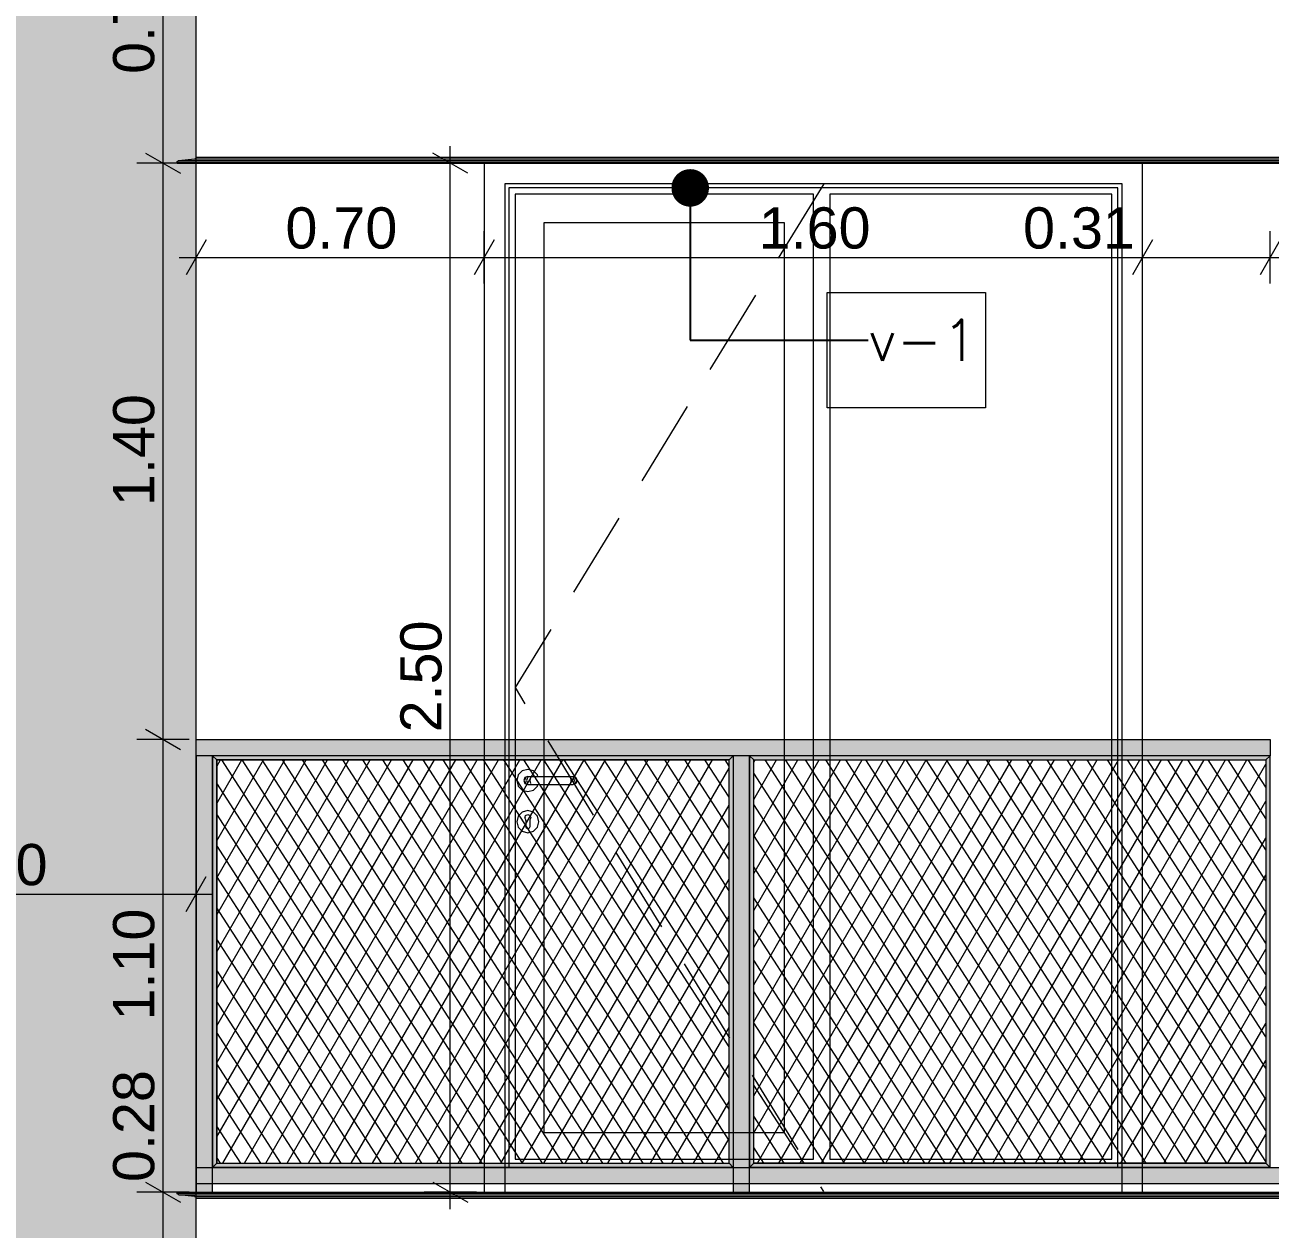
# Model space of a CAD drawing. Header units: millimetres. Extents: x 475616349 to 476941521, y 4620115302 to 4621446928.
# Drawn here: x 476729076 to 476732102, y 4620522730 to 4620525656 of the extents above; entities that cross this region are included whole.
import ezdxf

# ---------------------------------------------------------------- set-up
doc = ezdxf.new("R2010")
doc.units = ezdxf.units.MM
doc.header["$MEASUREMENT"] = 0
doc.linetypes.add('Hidden Line', pattern=[317.5, 211.666667, -105.833333])
for name, color, linetype, lineweight in [('2D Drafting - General_Pen_No__7_Pen_No__7', 7, 'Continuous', 0), ('New_2D Drafting - General_Pen_No__2_Pen_No__250', 7, 'Continuous', 0), ('New_2D Drafting - General_Pen_No__30_Pen_No__9_Pen_No__9_Pen_No__253', 252, 'Continuous', 0), ('New_2D Drafting - General_Pen_No__30_Pen_No__9_Pen_No__9_Pen_No__255', 255, 'Continuous', 0), ('New_2D Drafting - General_Pen_No__30_Pen_No__9_Pen_No__9_Pen_No__7', 7, 'Continuous', 0), ('New_2D Drafting - General_Pen_No__4', 7, 'Continuous', 0), ('New_2D Drafting - General_Pen_No__7', 7, 'Continuous', 0), ('New_Structural - Bearing_Pen_No__250', 7, 'Continuous', 0), ('New_zoma_Pen_No__4', 7, 'Continuous', 0), ('New_zoma_Pen_No__7', 7, 'Continuous', 0), ('Structural - Bearing_Pen_No__250', 7, 'Continuous', 0)]:
    doc.layers.add(name, color=color, linetype=linetype, lineweight=lineweight)
doc.layers.add('New_zoma', color=7, linetype='Continuous')
doc.styles.add('GENERATED_STYLE_1', font='arial.ttf')
doc.dimstyles.new('GENERATED_STYLE__18', dxfattribs={"dimtxt": 100, "dimasz": 64.421331, "dimexe": 0.18, "dimexo": 3, "dimgap": 0.09, "dimtad": 1, "dimtih": 1, "dimtoh": 1, "dimlfac": 0.001, "dimzin": 0, "dimdsep": 46, "dimtxsty": 'GENERATED_STYLE_1', "dimblk": 'ARROWHEAD_2', "dimblk1": 'ARROWHEAD_2', "dimblk2": 'ARROWHEAD_2', "dimcen": 0.09, "dimclrd": 7, "dimclre": 7, "dimclrt": 7, "dimadec": 0, "dimazin": 0, "dimtfac": 1, "dimtdec": 4, "dimtmove": 0, "dimatfit": 3, "dimfxl": 1, "dimtolj": 1, "dimtzin": 0, "dimarcsym": 0})
doc.dimstyles.new('GENERATED_STYLE__19', dxfattribs={"dimtxt": 100, "dimasz": 64.421331, "dimexe": 0.18, "dimexo": 3, "dimgap": 0.09, "dimtad": 1, "dimlfac": 0.001, "dimzin": 0, "dimdsep": 46, "dimtxsty": 'GENERATED_STYLE_1', "dimblk": 'ARROWHEAD_2', "dimblk1": 'ARROWHEAD_2', "dimblk2": 'ARROWHEAD_2', "dimcen": 0.09, "dimclrd": 7, "dimclre": 7, "dimclrt": 7, "dimadec": 0, "dimazin": 0, "dimtfac": 1, "dimtdec": 4, "dimtmove": 0, "dimatfit": 3, "dimfxl": 1, "dimtolj": 1, "dimtzin": 0, "dimarcsym": 0})
doc.dimstyles.new('GENERATED_STYLE__48', dxfattribs={"dimtxt": 0.18, "dimasz": 182.4, "dimexe": 0.18, "dimexo": 0.0625, "dimgap": 0.09, "dimtad": 0, "dimtih": 1, "dimtoh": 1, "dimdec": 4, "dimzin": 0, "dimdsep": 46, "dimcen": 0.09, "dimadec": 0, "dimazin": 0, "dimtfac": 1, "dimtdec": 4, "dimtmove": 0, "dimatfit": 3, "dimldrblk": 'ARROWHEAD_11', "dimfxl": 1, "dimtolj": 1, "dimtzin": 0, "dimarcsym": 0})
pattern_1 = [(60, (476577134.07, 4620325125.74), (-38.971143, 22.5), []), (122.833095, (476577134.07, 4620325125.74), (36.8060797, 18.75), [])]

# ---------------------------------------------------------------- blocks, each defined once
blk = doc.blocks.new('*D953', base_point=(476577134.1, 4620325125.7))
at = {"layer": 'New_zoma_Pen_No__4', "color": 7, "linetype": 'Continuous', "lineweight": 0, "transparency": 16777216}
for p, q in [((476728492.2, 4620523481.2), (476728492.2, 4620523608.3)), ((476729492.2, 4620523481.2), (476729492.2, 4620523608.3)), ((476728516.7, 4620523587.1), (476728467.8, 4620523502.3)), ((476729467.8, 4620523502.3), (476729516.7, 4620523587.1)), ((476728492.2, 4620523544.7), (476729492.2, 4620523544.7)), ((476729492.2, 4620523544.7), (476729533.7, 4620523544.7))]:
    blk.add_line(p, q, dxfattribs=at)
at = {"layer": 'New_zoma_Pen_No__7', "color": 7, "lineweight": 0, "transparency": 16777216, "insert": (476728859.2, 4620523564.7), "char_height": 100, "attachment_point": 7, "style": 'GENERATED_STYLE_1'}
blk.add_mtext('\\A1;{\\pql;\\fArial|b0|i0|c0|p34;1.00}', dxfattribs=at)
blk = doc.blocks.new('ARROWHEAD_2')
at = {"color": 0, "linetype": 'Continuous', "lineweight": 0}
for p, q in [((-0.378, -0.655), (0.378, 0.655)), ((0, 0), (-1, 0))]:
    blk.add_line(p, q, dxfattribs=at)
blk = doc.blocks.new('*D956', base_point=(476577134.1, 4620325125.7))
at = {"layer": 'New_zoma_Pen_No__4', "color": 7, "linetype": 'Continuous', "lineweight": 0, "transparency": 16777216}
for p, q in [((476729369.3, 4620522844.9), (476729454.1, 4620522795.9)), ((476729475.3, 4620522820.4), (476729348.2, 4620522820.4)), ((476729411.7, 4620522539.7), (476729411.7, 4620522820.4)), ((476729369.3, 4620522564.2), (476729454.1, 4620522515.3)), ((476729475.3, 4620522539.7), (476729348.2, 4620522539.7))]:
    blk.add_line(p, q, dxfattribs=at)
blk = doc.blocks.new('*D957', base_point=(476577134.1, 4620325125.7))
at = {"layer": 'New_zoma_Pen_No__4', "color": 7, "linetype": 'Continuous', "lineweight": 0, "transparency": 16777216}
for p, q in [((476729369.3, 4620523944.9), (476729454.1, 4620523896)), ((476729475.3, 4620523920.4), (476729348.2, 4620523920.4)), ((476729411.7, 4620522820.4), (476729411.7, 4620523920.4)), ((476729369.3, 4620522844.9), (476729454.1, 4620522795.9)), ((476729475.3, 4620522820.4), (476729348.2, 4620522820.4))]:
    blk.add_line(p, q, dxfattribs=at)
at = {"layer": 'New_zoma_Pen_No__7', "color": 7, "lineweight": 0, "transparency": 16777216, "char_height": 100, "attachment_point": 7, "rotation": 90, "style": 'GENERATED_STYLE_1'}
for s, insert in [('\\A1;{\\pql;\\fArial|b0|i0|c0|p34;1.10}', (476729391.7, 4620523237.4)), ('\\A1;{\\pql;\\fArial|b0|i0|c0|p34;0.28}', (476729391.7, 4620522844.9))]:
    blk.add_mtext(s, dxfattribs=dict(at, insert=insert))
blk = doc.blocks.new('*D958', base_point=(476577134.1, 4620325125.7))
at = {"layer": 'New_zoma_Pen_No__4', "color": 7, "linetype": 'Continuous', "lineweight": 0, "transparency": 16777216}
for p, q in [((476729369.3, 4620525344.9), (476729454.1, 4620525295.9)), ((476729475.3, 4620525320.4), (476729348.2, 4620525320.4)), ((476729411.7, 4620523920.4), (476729411.7, 4620525320.4)), ((476729369.3, 4620523944.9), (476729454.1, 4620523896)), ((476729475.3, 4620523920.4), (476729348.2, 4620523920.4))]:
    blk.add_line(p, q, dxfattribs=at)
at = {"layer": 'New_zoma_Pen_No__7', "color": 7, "lineweight": 0, "transparency": 16777216, "insert": (476729391.7, 4620524487.4), "char_height": 100, "attachment_point": 7, "rotation": 90, "style": 'GENERATED_STYLE_1'}
blk.add_mtext('\\A1;{\\pql;\\fArial|b0|i0|c0|p34;1.40}', dxfattribs=at)
blk = doc.blocks.new('*D959', base_point=(476577134.1, 4620325125.7))
at = {"layer": 'New_zoma_Pen_No__4', "color": 7, "linetype": 'Continuous', "lineweight": 0, "transparency": 16777216}
for p, q in [((476729369.3, 4620526044.9), (476729454.1, 4620525996)), ((476729475.3, 4620526020.4), (476729348.2, 4620526020.4)), ((476729411.7, 4620525320.4), (476729411.7, 4620526020.4)), ((476729369.3, 4620525344.9), (476729454.1, 4620525295.9)), ((476729475.3, 4620525320.4), (476729348.2, 4620525320.4))]:
    blk.add_line(p, q, dxfattribs=at)
at = {"layer": 'New_zoma_Pen_No__7', "color": 7, "lineweight": 0, "transparency": 16777216, "insert": (476729391.7, 4620525537.4), "char_height": 100, "attachment_point": 7, "rotation": 90, "style": 'GENERATED_STYLE_1'}
blk.add_mtext('\\A1;{\\pql;\\fArial|b0|i0|c0|p34;0.70}', dxfattribs=at)
blk = doc.blocks.new('*D965', base_point=(476577134.1, 4620325125.7))
at = {"layer": 'New_zoma_Pen_No__4', "color": 7, "linetype": 'Continuous', "lineweight": 0, "transparency": 16777216}
for p, q in [((476730109.8, 4620525320.4), (476730109.8, 4620525361.8)), ((476730152.2, 4620525295.9), (476730067.4, 4620525344.9)), ((476730173.4, 4620525320.4), (476730046.2, 4620525320.4)), ((476730109.8, 4620522820.4), (476730109.8, 4620525320.4)), ((476730067.4, 4620522844.9), (476730152.2, 4620522795.9)), ((476730173.4, 4620522820.4), (476730046.2, 4620522820.4)), ((476730109.8, 4620522778.9), (476730109.8, 4620522820.4))]:
    blk.add_line(p, q, dxfattribs=at)
at = {"layer": 'New_zoma_Pen_No__7', "color": 7, "lineweight": 0, "transparency": 16777216, "insert": (476730089.8, 4620523937.4), "char_height": 100, "attachment_point": 7, "rotation": 90.0002, "style": 'GENERATED_STYLE_1'}
blk.add_mtext('\\A1;{\\pql;\\fArial|b0|i0|c0|p34;2.50}', dxfattribs=at)
blk = doc.blocks.new('*D968', base_point=(476577134.1, 4620325125.7))
at = {"layer": 'New_zoma_Pen_No__4', "color": 7, "linetype": 'Continuous', "lineweight": 0, "transparency": 16777216}
for p, q in [((476735745.4, 4620525320.4), (476735745.4, 4620525361.9)), ((476735787.8, 4620525295.9), (476735703, 4620525344.9)), ((476735809, 4620525320.4), (476735681.8, 4620525320.4)), ((476735745.4, 4620522820.4), (476735745.4, 4620525320.4)), ((476735703, 4620522844.9), (476735787.8, 4620522795.9)), ((476735809, 4620522820.4), (476735681.8, 4620522820.4)), ((476735745.4, 4620522779), (476735745.4, 4620522820.4))]:
    blk.add_line(p, q, dxfattribs=at)
at = {"layer": 'New_zoma_Pen_No__7', "color": 7, "lineweight": 0, "transparency": 16777216, "insert": (476735725.4, 4620523937.4), "char_height": 100, "attachment_point": 7, "rotation": 90.0002, "style": 'GENERATED_STYLE_1'}
blk.add_mtext('\\A1;{\\pql;\\fArial|b0|i0|c0|p34;2.50}', dxfattribs=at)
blk = doc.blocks.new('*D973', base_point=(476577134.1, 4620325125.7))
at = {"layer": 'New_zoma_Pen_No__4', "color": 7, "linetype": 'Continuous', "lineweight": 0, "transparency": 16777216}
for p, q in [((476739140.2, 4620523744.9), (476739225, 4620523695.9)), ((476739246.2, 4620523720.4), (476739119, 4620523720.4)), ((476739182.6, 4620522540.4), (476739182.6, 4620523720.4)), ((476739140.2, 4620522564.9), (476739225, 4620522515.9)), ((476739246.2, 4620522540.4), (476739119, 4620522540.4))]:
    blk.add_line(p, q, dxfattribs=at)
at = {"layer": 'New_zoma_Pen_No__7', "color": 7, "lineweight": 0, "transparency": 16777216, "insert": (476739162.6, 4620522997.4), "char_height": 100, "attachment_point": 7, "rotation": 90, "style": 'GENERATED_STYLE_1'}
blk.add_mtext('\\A1;{\\pql;\\fArial|b0|i0|c0|p34;1.18}', dxfattribs=at)
blk = doc.blocks.new('*D974', base_point=(476577134.1, 4620325125.7))
at = {"layer": 'New_zoma_Pen_No__4', "color": 7, "linetype": 'Continuous', "lineweight": 0, "transparency": 16777216}
for p, q in [((476739140.2, 4620525344.9), (476739225, 4620525295.9)), ((476739246.2, 4620525320.4), (476739119, 4620525320.4)), ((476739182.6, 4620523720.4), (476739182.6, 4620525320.4)), ((476739140.2, 4620523744.9), (476739225, 4620523695.9)), ((476739246.2, 4620523720.4), (476739119, 4620523720.4))]:
    blk.add_line(p, q, dxfattribs=at)
at = {"layer": 'New_zoma_Pen_No__7', "color": 7, "lineweight": 0, "transparency": 16777216, "insert": (476739162.6, 4620524387.4), "char_height": 100, "attachment_point": 7, "rotation": 90, "style": 'GENERATED_STYLE_1'}
blk.add_mtext('\\A1;{\\pql;\\fArial|b0|i0|c0|p34;1.60}', dxfattribs=at)
blk = doc.blocks.new('*D975', base_point=(476577134.1, 4620325125.7))
at = {"layer": 'New_zoma_Pen_No__4', "color": 7, "linetype": 'Continuous', "lineweight": 0, "transparency": 16777216}
for p, q in [((476739140.2, 4620526944.9), (476739225, 4620526895.9)), ((476739246.2, 4620526920.4), (476739119, 4620526920.4)), ((476739182.6, 4620525320.4), (476739182.6, 4620526920.4)), ((476739140.2, 4620525344.9), (476739225, 4620525295.9)), ((476739246.2, 4620525320.4), (476739119, 4620525320.4))]:
    blk.add_line(p, q, dxfattribs=at)
at = {"layer": 'New_zoma_Pen_No__7', "color": 7, "lineweight": 0, "transparency": 16777216, "insert": (476739162.6, 4620525987.4), "char_height": 100, "attachment_point": 7, "rotation": 90, "style": 'GENERATED_STYLE_1'}
blk.add_mtext('\\A1;{\\pql;\\fArial|b0|i0|c0|p34;1.60}', dxfattribs=at)
blk = doc.blocks.new('*D1025', base_point=(476577134.1, 4620325125.7))
at = {"layer": 'New_zoma_Pen_No__4', "color": 7, "linetype": 'Continuous', "lineweight": 0, "transparency": 16777216}
for p, q in [((476753556.4, 4620525330.5), (476753641.2, 4620525281.5)), ((476753662.4, 4620525306), (476753535.3, 4620525306)), ((476753598.8, 4620522834.8), (476753598.8, 4620525306)), ((476753556.4, 4620522859.3), (476753641.2, 4620522810.3)), ((476753662.4, 4620522834.8), (476753535.3, 4620522834.8)), ((476753598.8, 4620522793.4), (476753598.8, 4620522834.8))]:
    blk.add_line(p, q, dxfattribs=at)
at = {"layer": 'New_zoma_Pen_No__7', "color": 7, "lineweight": 0, "transparency": 16777216, "insert": (476753578.8, 4620523937.4), "char_height": 100, "attachment_point": 7, "rotation": 90, "style": 'GENERATED_STYLE_1'}
blk.add_mtext('\\A1;{\\pql;\\fArial|b0|i0|c0|p34;2.47}', dxfattribs=at)
blk = doc.blocks.new('*D1026', base_point=(476577134.1, 4620325125.7))
at = {"layer": 'New_zoma_Pen_No__4', "color": 7, "linetype": 'Continuous', "lineweight": 0, "transparency": 16777216}
for p, q in [((476753556.4, 4620526059.3), (476753641.2, 4620526010.3)), ((476753662.4, 4620526034.8), (476753535.3, 4620526034.8)), ((476753598.8, 4620525306), (476753598.8, 4620526034.8)), ((476753556.4, 4620525330.5), (476753641.2, 4620525281.5)), ((476753662.4, 4620525306), (476753535.3, 4620525306))]:
    blk.add_line(p, q, dxfattribs=at)
at = {"layer": 'New_zoma_Pen_No__7', "color": 7, "lineweight": 0, "transparency": 16777216, "insert": (476753578.8, 4620525537.4), "char_height": 100, "attachment_point": 7, "rotation": 90, "style": 'GENERATED_STYLE_1'}
blk.add_mtext('\\A1;{\\pql;\\fArial|b0|i0|c0|p34;0.73}', dxfattribs=at)
blk = doc.blocks.new('*D1041', base_point=(476577134.1, 4620325125.7))
at = {"layer": 'New_zoma_Pen_No__4', "color": 7, "linetype": 'Continuous', "lineweight": 0, "transparency": 16777216}
for p, q in [((476749456.3, 4620526020.3), (476749456.3, 4620525740.3)), ((476749498.7, 4620525715.8), (476749413.9, 4620525764.8)), ((476749392.7, 4620525740.3), (476749519.9, 4620525740.3)), ((476749456.3, 4620525740.3), (476749456.3, 4620525320.3)), ((476749498.7, 4620525295.8), (476749413.9, 4620525344.8)), ((476749392.7, 4620525320.3), (476749519.9, 4620525320.3))]:
    blk.add_line(p, q, dxfattribs=at)
at = {"layer": 'New_zoma_Pen_No__7', "color": 7, "lineweight": 0, "transparency": 16777216, "insert": (476749436.3, 4620525397.3), "char_height": 100, "attachment_point": 7, "rotation": 89.9998, "style": 'GENERATED_STYLE_1'}
blk.add_mtext('\\A1;{\\pql;\\fArial|b0|i0|c0|p34;0.42}', dxfattribs=at)
blk = doc.blocks.new('*D1042', base_point=(476577134.1, 4620325125.7))
at = {"layer": 'New_zoma_Pen_No__4', "color": 7, "linetype": 'Continuous', "lineweight": 0, "transparency": 16777216}
for p, q in [((476749456.3, 4620525740.3), (476749456.3, 4620525320.3)), ((476749498.7, 4620525295.8), (476749413.9, 4620525344.8)), ((476749392.7, 4620525320.3), (476749519.9, 4620525320.3)), ((476749456.3, 4620525320.3), (476749456.3, 4620522820.3)), ((476749498.7, 4620522795.8), (476749413.9, 4620522844.8)), ((476749392.7, 4620522820.3), (476749519.9, 4620522820.3)), ((476749456.3, 4620522820.3), (476749456.3, 4620522540.3))]:
    blk.add_line(p, q, dxfattribs=at)
at = {"layer": 'New_zoma_Pen_No__7', "color": 7, "lineweight": 0, "transparency": 16777216, "char_height": 100, "attachment_point": 7, "rotation": 89.9998, "style": 'GENERATED_STYLE_1'}
for s, insert in [('\\A1;{\\pql;\\fArial|b0|i0|c0|p34;2.50}', (476749436.3, 4620523937.3)), ('\\A1;{\\pql;\\fArial|b0|i0|c0|p34;0.28}', (476749436.3, 4620522844.8))]:
    blk.add_mtext(s, dxfattribs=dict(at, insert=insert))
blk = doc.blocks.new('*D1043', base_point=(476577134.1, 4620325125.7))
at = {"layer": 'New_zoma_Pen_No__4', "color": 7, "linetype": 'Continuous', "lineweight": 0, "transparency": 16777216}
for p, q in [((476749498.7, 4620522795.8), (476749413.9, 4620522844.8)), ((476749392.7, 4620522820.3), (476749519.9, 4620522820.3)), ((476749456.3, 4620522820.3), (476749456.3, 4620522540.3)), ((476749413.9, 4620522564.8), (476749498.7, 4620522515.8)), ((476749392.7, 4620522540.3), (476749519.9, 4620522540.3)), ((476749456.3, 4620522540.3), (476749456.3, 4620522498.8))]:
    blk.add_line(p, q, dxfattribs=at)
blk = doc.blocks.new('ARROWHEAD_11')
at = {"color": 0, "linetype": 'Continuous', "lineweight": 0}
blk.add_line((0, 0), (-1, 0), dxfattribs=at)
at = {"color": 0, "linetype": 'Continuous', "lineweight": 0, "const_width": 0.25, "flags": 128}
blk.add_lwpolyline([(-0.125, 0, 1), (0.125, 0, 1)], format="xyb", close=True, dxfattribs=at)
blk = doc.blocks.new('*D2192', base_point=(476577134.1, 4620325125.7))
at = {"layer": 'New_zoma_Pen_No__4', "color": 7, "linetype": 'Continuous', "lineweight": 0, "transparency": 16777216}
for p, q in [((476729492.2, 4620525028.1), (476729492.2, 4620525155.2)), ((476730192.2, 4620525028.1), (476730192.2, 4620525155.2)), ((476729516.7, 4620525134), (476729467.8, 4620525049.3)), ((476730216.7, 4620525134), (476730167.8, 4620525049.3)), ((476729450.8, 4620525091.7), (476729492.2, 4620525091.7)), ((476729492.2, 4620525091.7), (476730192.2, 4620525091.7))]:
    blk.add_line(p, q, dxfattribs=at)
at = {"layer": 'New_zoma_Pen_No__7', "color": 7, "lineweight": 0, "transparency": 16777216, "insert": (476729709.2, 4620525111.7), "char_height": 100, "attachment_point": 7, "style": 'GENERATED_STYLE_1'}
blk.add_mtext('\\A1;{\\pql;\\fArial|b0|i0|c0|p34;0.70}', dxfattribs=at)
blk = doc.blocks.new('*D2193', base_point=(476577134.1, 4620325125.7))
at = {"layer": 'New_zoma_Pen_No__4', "color": 7, "linetype": 'Continuous', "lineweight": 0, "transparency": 16777216}
for p, q in [((476730192.2, 4620525028.1), (476730192.2, 4620525155.2)), ((476731792.2, 4620525028.1), (476731792.2, 4620525155.2)), ((476730216.7, 4620525134), (476730167.8, 4620525049.3)), ((476731816.7, 4620525134), (476731767.8, 4620525049.3)), ((476730192.2, 4620525091.7), (476731792.2, 4620525091.7))]:
    blk.add_line(p, q, dxfattribs=at)
at = {"layer": 'New_zoma_Pen_No__7', "color": 7, "lineweight": 0, "transparency": 16777216, "char_height": 100, "attachment_point": 7, "style": 'GENERATED_STYLE_1'}
for s, insert in [('\\A1;{\\pql;\\fArial|b0|i0|c0|p34;1.60}', (476730859.2, 4620525111.7)), ('\\A1;{\\pql;\\fArial|b0|i0|c0|p34;0.31}', (476731501.7, 4620525111.7))]:
    blk.add_mtext(s, dxfattribs=dict(at, insert=insert))
blk = doc.blocks.new('*D2194', base_point=(476577134.1, 4620325125.7))
at = {"layer": 'New_zoma_Pen_No__4', "color": 7, "linetype": 'Continuous', "lineweight": 0, "transparency": 16777216}
for p, q in [((476731792.2, 4620525028.1), (476731792.2, 4620525155.2)), ((476732102.2, 4620525028.1), (476732102.2, 4620525155.2)), ((476731816.7, 4620525134), (476731767.8, 4620525049.3)), ((476732126.7, 4620525134), (476732077.8, 4620525049.3)), ((476731792.2, 4620525091.7), (476732102.2, 4620525091.7))]:
    blk.add_line(p, q, dxfattribs=at)
blk = doc.blocks.new('*D2195', base_point=(476577134.1, 4620325125.7))
at = {"layer": 'New_zoma_Pen_No__4', "color": 7, "linetype": 'Continuous', "lineweight": 0, "transparency": 16777216}
for p, q in [((476732102.2, 4620525028.1), (476732102.2, 4620525155.2)), ((476732692.2, 4620525028.1), (476732692.2, 4620525155.2)), ((476732126.7, 4620525134), (476732077.8, 4620525049.3)), ((476732716.7, 4620525134), (476732667.8, 4620525049.3)), ((476732102.2, 4620525091.7), (476732692.2, 4620525091.7))]:
    blk.add_line(p, q, dxfattribs=at)
at = {"layer": 'New_zoma_Pen_No__7', "color": 7, "lineweight": 0, "transparency": 16777216, "insert": (476732264.2, 4620525111.7), "char_height": 100, "attachment_point": 7, "style": 'GENERATED_STYLE_1'}
blk.add_mtext('\\A1;{\\pql;\\fArial|b0|i0|c0|p34;0.59}', dxfattribs=at)
blk = doc.blocks.new('*D2201', base_point=(476577134.1, 4620325125.7))
at = {"layer": 'New_zoma_Pen_No__4', "color": 7, "linetype": 'Continuous', "lineweight": 0, "transparency": 16777216}
for p, q in [((476729492.2, 4620528228.1), (476729492.2, 4620528355.2)), ((476730192.2, 4620528228.1), (476730192.2, 4620528355.2)), ((476729516.7, 4620528334), (476729467.8, 4620528249.3)), ((476730216.7, 4620528334), (476730167.8, 4620528249.3)), ((476729450.8, 4620528291.7), (476729492.2, 4620528291.7)), ((476729492.2, 4620528291.7), (476730192.2, 4620528291.7))]:
    blk.add_line(p, q, dxfattribs=at)
at = {"layer": 'New_zoma_Pen_No__7', "color": 7, "lineweight": 0, "transparency": 16777216, "insert": (476729709.2, 4620528311.7), "char_height": 100, "attachment_point": 7, "style": 'GENERATED_STYLE_1'}
blk.add_mtext('\\A1;{\\pql;\\fArial|b0|i0|c0|p34;0.70}', dxfattribs=at)
blk = doc.blocks.new('*D2202', base_point=(476577134.1, 4620325125.7))
at = {"layer": 'New_zoma_Pen_No__4', "color": 7, "linetype": 'Continuous', "lineweight": 0, "transparency": 16777216}
for p, q in [((476730192.2, 4620528228.1), (476730192.2, 4620528355.2)), ((476731792.2, 4620528228.1), (476731792.2, 4620528355.2)), ((476730216.7, 4620528334), (476730167.8, 4620528249.3)), ((476731816.7, 4620528334), (476731767.8, 4620528249.3)), ((476730192.2, 4620528291.7), (476731792.2, 4620528291.7))]:
    blk.add_line(p, q, dxfattribs=at)
at = {"layer": 'New_zoma_Pen_No__7', "color": 7, "lineweight": 0, "transparency": 16777216, "char_height": 100, "attachment_point": 7, "style": 'GENERATED_STYLE_1'}
for s, insert in [('\\A1;{\\pql;\\fArial|b0|i0|c0|p34;1.60}', (476730859.2, 4620528311.7)), ('\\A1;{\\pql;\\fArial|b0|i0|c0|p34;0.31}', (476731501.7, 4620528311.7))]:
    blk.add_mtext(s, dxfattribs=dict(at, insert=insert))
blk = doc.blocks.new('*D2203', base_point=(476577134.1, 4620325125.7))
at = {"layer": 'New_zoma_Pen_No__4', "color": 7, "linetype": 'Continuous', "lineweight": 0, "transparency": 16777216}
for p, q in [((476731792.2, 4620528228.1), (476731792.2, 4620528355.2)), ((476732102.2, 4620528228.1), (476732102.2, 4620528355.2)), ((476731816.7, 4620528334), (476731767.8, 4620528249.3)), ((476732126.7, 4620528334), (476732077.8, 4620528249.3)), ((476731792.2, 4620528291.7), (476732102.2, 4620528291.7))]:
    blk.add_line(p, q, dxfattribs=at)
blk = doc.blocks.new('*D2204', base_point=(476577134.1, 4620325125.7))
at = {"layer": 'New_zoma_Pen_No__4', "color": 7, "linetype": 'Continuous', "lineweight": 0, "transparency": 16777216}
for p, q in [((476732102.2, 4620528228.1), (476732102.2, 4620528355.2)), ((476732692.2, 4620528228.1), (476732692.2, 4620528355.2)), ((476732126.7, 4620528334), (476732077.8, 4620528249.3)), ((476732716.7, 4620528334), (476732667.8, 4620528249.3)), ((476732102.2, 4620528291.7), (476732692.2, 4620528291.7))]:
    blk.add_line(p, q, dxfattribs=at)
at = {"layer": 'New_zoma_Pen_No__7', "color": 7, "lineweight": 0, "transparency": 16777216, "insert": (476732264.2, 4620528311.7), "char_height": 100, "attachment_point": 7, "style": 'GENERATED_STYLE_1'}
blk.add_mtext('\\A1;{\\pql;\\fArial|b0|i0|c0|p34;0.59}', dxfattribs=at)
blk = doc.blocks.new('*D2234', base_point=(476577134.1, 4620325125.7))
at = {"layer": 'New_zoma_Pen_No__4', "color": 7, "linetype": 'Continuous', "lineweight": 0, "transparency": 16777216}
for p, q in [((476752782.8, 4620523895.9), (476752698, 4620523944.9)), ((476752740.4, 4620523920.4), (476752740.4, 4620523961.9)), ((476752804, 4620523920.4), (476752676.8, 4620523920.4)), ((476752740.4, 4620522820.4), (476752740.4, 4620523920.4)), ((476752698, 4620522844.9), (476752782.8, 4620522795.9)), ((476752804, 4620522820.4), (476752676.8, 4620522820.4)), ((476752740.4, 4620522779), (476752740.4, 4620522820.4))]:
    blk.add_line(p, q, dxfattribs=at)
at = {"layer": 'New_zoma_Pen_No__7', "color": 7, "lineweight": 0, "transparency": 16777216, "insert": (476752720.4, 4620523237.4), "char_height": 100, "attachment_point": 7, "rotation": 90, "style": 'GENERATED_STYLE_1'}
blk.add_mtext('\\A1;{\\pql;\\fArial|b0|i0|c0|p34;1.10}', dxfattribs=at)

msp = doc.modelspace()

# ---------------------------------------------------------------- hatches: boundary and pattern name
at = {"layer": 'New_2D Drafting - General_Pen_No__30_Pen_No__9_Pen_No__9_Pen_No__253', "linetype": 'Continuous', "lineweight": 0}
h = msp.add_hatch(dxfattribs=at)
h.set_pattern_fill('BRICK___RUNNING_BOND', color=252, style=0, pattern_type=2)
h.set_pattern_definition([(0, (476577134.07, 4620325125.74), (0, 66.64), []), (90, (476577134.07, 4620325125.74), (-244.8, 0), [66.64, -66.64]), (90, (476577256.47, 4620325192.38), (-244.8, 0), [66.64, -66.64])])
h.paths.add_polyline_path([(476726192.231, 4620522120.364), (476729492.231, 4620522120.364), (476729492.231, 4620531720.4), (476732692.231, 4620531720.4), (476732692.231, 4620529220.406), (476733092.231, 4620529220.406), (476733092.231, 4620531720.4), (476736292.231, 4620531720.4), (476736292.231, 4620522120.412), (476739592.231, 4620522120.412), (476739592.231, 4620532819.956), (476726192.231, 4620532819.956)])
h.paths.add_polyline_path([(476726892.229, 4620531720.4), (476726892.229, 4620530120.4), (476728492.229, 4620530120.4), (476728492.229, 4620531720.4)], flags=0)
h.paths.add_polyline_path([(476726892.229, 4620528520.4), (476726892.229, 4620526920.4), (476728492.229, 4620526920.4), (476728492.229, 4620528520.4)], flags=0)
h.paths.add_polyline_path([(476726892.229, 4620525320.4), (476726892.229, 4620523720.4), (476728492.229, 4620523720.4), (476728492.229, 4620525320.4)], flags=0)
h.paths.add_polyline_path([(476738892.233, 4620528520.4), (476737292.233, 4620528520.4), (476737292.233, 4620526920.4), (476738892.233, 4620526920.4)], flags=0)
h.paths.add_polyline_path([(476738892.233, 4620525320.4), (476737292.233, 4620525320.4), (476737292.233, 4620523720.4), (476738892.233, 4620523720.4)], flags=0)
h.paths.add_polyline_path([(476738892.233, 4620531720.4), (476737292.233, 4620531720.4), (476737292.233, 4620530120.4), (476738892.233, 4620530120.4)], flags=0)
at = {"layer": 'New_2D Drafting - General_Pen_No__30_Pen_No__9_Pen_No__9_Pen_No__255', "linetype": 'Continuous', "lineweight": 0}
for points in [[(476729492.231, 4620523880.434), (476729492.231, 4620523920.434), (476732102.006, 4620523920.434), (476732102.006, 4620523880.434)], [(476729492.231, 4620522820.44), (476729532.231, 4620522820.44), (476729532.231, 4620523880.434), (476729492.231, 4620523880.434)], [(476729532.231, 4620522880.406), (476729542.231, 4620522890.406), (476729542.231, 4620523870.434), (476729532.231, 4620523880.434)], [(476730787.119, 4620523870.434), (476730797.119, 4620523880.434), (476729532.231, 4620523880.434), (476729542.231, 4620523870.434)], [(476730797.119, 4620522880.406), (476730787.119, 4620522890.406), (476730787.119, 4620523870.434), (476730797.119, 4620523880.434)], [(476730797.119, 4620522820.406), (476730837.119, 4620522820.406), (476730837.119, 4620523880.434), (476730797.119, 4620523880.434)], [(476730837.119, 4620522880.432), (476730847.119, 4620522890.432), (476730847.119, 4620523870.46), (476730837.119, 4620523880.46)], [(476732091.92, 4620523870.434), (476732102.006, 4620523880.434), (476730837.145, 4620523880.434), (476730847.145, 4620523870.434)], [(476732102.006, 4620523880.434), (476732091.92, 4620523870.434), (476732091.92, 4620522890.406), (476732102.006, 4620522880.432)], [(476729492.231, 4620522840.432), (476729492.231, 4620522880.432), (476732692.231, 4620522880.432), (476732692.231, 4620522840.432)], [(476730787.119, 4620522890.432), (476730797.119, 4620522880.432), (476729532.231, 4620522880.432), (476729542.231, 4620522890.432)], [(476732091.909, 4620522890.417), (476732102.006, 4620522880.432), (476730837.145, 4620522880.432), (476730847.153, 4620522890.44)]]:
    msp.add_hatch(color=255, dxfattribs=at).paths.add_polyline_path(points)
at = {"layer": 'New_2D Drafting - General_Pen_No__7', "linetype": 'Continuous', "lineweight": 0}
h = msp.add_hatch(dxfattribs=at)
h.set_pattern_fill('BATT_INSULATION', style=0, pattern_type=2)
h.set_pattern_definition(pattern_1)
h.paths.add_polyline_path([(476729542.231, 4620522890.432), (476730787.119, 4620522890.432), (476730787.119, 4620523870.434), (476729542.231, 4620523870.434)])
h = msp.add_hatch(dxfattribs=at)
h.set_pattern_fill('BATT_INSULATION', style=0, pattern_type=2)
h.set_pattern_definition(pattern_1)
h.paths.add_polyline_path([(476730847.119, 4620523870.434), (476732091.92, 4620523870.434), (476732091.92, 4620522890.406), (476730847.119, 4620522890.406)])

# ---------------------------------------------------------------- linework, layer by layer
at = {"layer": '2D Drafting - General_Pen_No__7_Pen_No__7', "color": 7, "linetype": 'Continuous', "lineweight": 0, "flags": 128}
for points in [[(476730196.354, 4620522820.4), (476731792.238, 4620522820.405), (476731792.229, 4620525320.405), (476730192.229, 4620525320.4)], [(476730192.229, 4620525320.4), (476730192.238, 4620522820.4), (476730196.354, 4620522820.4)]]:
    msp.add_lwpolyline(points, dxfattribs=at)
for points in [[(476731742.23, 4620525270.404), (476730242.23, 4620525270.399), (476730242.238, 4620522820.4), (476731742.238, 4620522820.406)], [(476731732.23, 4620525260.404), (476730252.23, 4620525260.399), (476730252.238, 4620522880.401), (476731732.238, 4620522880.406)], [(476730992.234, 4620525245.401), (476730267.23, 4620525245.399), (476730267.238, 4620522900.401), (476730992.238, 4620522900.404)], [(476731717.23, 4620525245.404), (476731032.23, 4620525245.401), (476731032.238, 4620522900.404), (476731717.238, 4620522900.406)], [(476730922.23, 4620525175.401), (476730337.23, 4620525175.399), (476730337.238, 4620522965.401), (476730922.238, 4620522965.403)]]:
    msp.add_lwpolyline(points, close=True, dxfattribs=at)
at = {"layer": '2D Drafting - General_Pen_No__7_Pen_No__7', "color": 7, "linetype": 'Hidden Line', "lineweight": 0, "flags": 128}
msp.add_lwpolyline([(476731017.23, 4620525270.401), (476730267.234, 4620524046.276), (476731016.461, 4620522821.687)], dxfattribs=at)
at = {"layer": 'New_2D Drafting - General_Pen_No__2_Pen_No__250', "color": 7, "linetype": 'Continuous', "lineweight": 0, "flags": 128}
msp.add_lwpolyline([(476731025.468, 4620525006.032), (476731410.469, 4620525006.032), (476731410.469, 4620524726.344), (476731025.468, 4620524726.344)], close=True, dxfattribs=at)
at = {"layer": 'New_2D Drafting - General_Pen_No__30_Pen_No__9_Pen_No__9_Pen_No__7', "color": 7, "linetype": 'Continuous', "lineweight": 0, "flags": 128}
for points in [[(476726192.231, 4620522120.364), (476729492.231, 4620522120.364), (476729492.231, 4620531720.4), (476732692.231, 4620531720.4), (476732692.231, 4620529220.406), (476733092.231, 4620529220.406), (476733092.231, 4620531720.4), (476736292.231, 4620531720.4), (476736292.231, 4620522120.412), (476739592.231, 4620522120.412), (476739592.231, 4620532819.956), (476726192.231, 4620532819.956)], [(476729492.231, 4620523880.434), (476729492.231, 4620523920.434), (476732102.006, 4620523920.434), (476732102.006, 4620523880.434)], [(476729492.231, 4620522820.44), (476729532.231, 4620522820.44), (476729532.231, 4620523880.434), (476729492.231, 4620523880.434)], [(476729532.231, 4620522880.406), (476729542.231, 4620522890.406), (476729542.231, 4620523870.434), (476729532.231, 4620523880.434)], [(476730787.119, 4620523870.434), (476730797.119, 4620523880.434), (476729532.231, 4620523880.434), (476729542.231, 4620523870.434)], [(476730797.119, 4620522880.406), (476730787.119, 4620522890.406), (476730787.119, 4620523870.434), (476730797.119, 4620523880.434)], [(476730797.119, 4620522820.406), (476730837.119, 4620522820.406), (476730837.119, 4620523880.434), (476730797.119, 4620523880.434)], [(476730837.119, 4620522880.432), (476730847.119, 4620522890.432), (476730847.119, 4620523870.46), (476730837.119, 4620523880.46)], [(476732091.92, 4620523870.434), (476732102.006, 4620523880.434), (476730837.145, 4620523880.434), (476730847.145, 4620523870.434)], [(476732102.006, 4620523880.434), (476732091.92, 4620523870.434), (476732091.92, 4620522890.406), (476732102.006, 4620522880.432)], [(476729492.231, 4620522840.432), (476729492.231, 4620522880.432), (476732692.231, 4620522880.432), (476732692.231, 4620522840.432)], [(476730787.119, 4620522890.432), (476730797.119, 4620522880.432), (476729532.231, 4620522880.432), (476729542.231, 4620522890.432)], [(476732091.909, 4620522890.417), (476732102.006, 4620522880.432), (476730837.145, 4620522880.432), (476730847.153, 4620522890.44)]]:
    msp.add_lwpolyline(points, close=True, dxfattribs=at)
at = {"layer": 'New_2D Drafting - General_Pen_No__4', "color": 7, "linetype": 'Continuous', "lineweight": 0, "flags": 128}
for points in [[(476729542.231, 4620522890.432), (476730787.119, 4620522890.432), (476730787.119, 4620523870.434), (476729542.231, 4620523870.434)], [(476730847.119, 4620523870.434), (476732091.92, 4620523870.434), (476732091.92, 4620522890.406), (476730847.119, 4620522890.406)]]:
    msp.add_lwpolyline(points, close=True, dxfattribs=at)
at = {"layer": 'New_Structural - Bearing_Pen_No__250', "color": 7, "linetype": 'Continuous', "lineweight": 0}
for p, q in [((476730284.625, 4620523843.783), (476730274.742, 4620523833.9)), ((476730298.125, 4620523847.4), (476730284.625, 4620523843.783)), ((476730311.625, 4620523843.783), (476730298.125, 4620523847.4)), ((476730321.508, 4620523833.9), (476730311.625, 4620523843.783)), ((476730274.742, 4620523833.9), (476730271.125, 4620523820.4)), ((476730271.125, 4620523820.4), (476730274.742, 4620523806.9)), ((476730291.054, 4620523827.471), (476730288.125, 4620523820.4)), ((476730288.125, 4620523820.4), (476730291.054, 4620523813.329)), ((476730292.606, 4620523827.471), (476730289.847, 4620523820.4)), ((476730289.847, 4620523820.4), (476730292.606, 4620523813.329)), ((476730298.125, 4620523830.4), (476730291.054, 4620523827.471)), ((476730291.054, 4620523813.329), (476730298.125, 4620523810.4)), ((476730297.42, 4620523827.471), (476730295.309, 4620523820.4)), ((476730295.309, 4620523820.4), (476730297.42, 4620523813.329)), ((476730298.125, 4620523830.4), (476730299.267, 4620523830.4)), ((476730299.267, 4620523830.4), (476730302.518, 4620523830.4)), ((476730302.518, 4620523830.4), (476730307.385, 4620523830.4)), ((476730304.626, 4620523827.471), (476730303.483, 4620523820.4)), ((476730303.483, 4620523820.4), (476730304.626, 4620523813.329)), ((476730307.385, 4620523830.4), (476730313.125, 4620523830.4)), ((476730313.125, 4620523830.4), (476730393.125, 4620523830.4)), ((476730322.445, 4620523830.4), (476730321.508, 4620523833.9)), ((476730393.125, 4620523830.4), (476730398.865, 4620523830.4)), ((476730398.865, 4620523830.4), (476730403.731, 4620523830.4)), ((476730401.624, 4620523827.471), (476730402.767, 4620523820.4)), ((476730402.767, 4620523820.4), (476730401.624, 4620523813.329)), ((476730403.731, 4620523830.4), (476730406.983, 4620523830.4)), ((476730406.983, 4620523830.4), (476730408.125, 4620523830.4)), ((476730408.125, 4620523830.4), (476730415.196, 4620523827.471)), ((476730415.196, 4620523813.329), (476730408.125, 4620523810.4)), ((476730408.829, 4620523827.471), (476730410.941, 4620523820.4)), ((476730410.941, 4620523820.4), (476730408.829, 4620523813.329)), ((476730413.644, 4620523827.471), (476730416.403, 4620523820.4)), ((476730416.403, 4620523820.4), (476730413.644, 4620523813.329)), ((476730415.196, 4620523827.471), (476730418.125, 4620523820.4)), ((476730418.125, 4620523820.4), (476730415.196, 4620523813.329)), ((476730274.742, 4620523806.9), (476730284.625, 4620523797.017)), ((476730284.625, 4620523797.017), (476730298.125, 4620523793.4)), ((476730298.125, 4620523810.4), (476730299.267, 4620523810.4)), ((476730298.125, 4620523793.4), (476730311.625, 4620523797.017)), ((476730299.267, 4620523810.4), (476730302.518, 4620523810.4)), ((476730302.518, 4620523810.4), (476730307.385, 4620523810.4)), ((476730307.385, 4620523810.4), (476730313.125, 4620523810.4)), ((476730311.625, 4620523797.017), (476730321.508, 4620523806.9)), ((476730313.125, 4620523810.4), (476730393.125, 4620523810.4)), ((476730321.508, 4620523806.9), (476730322.445, 4620523810.4)), ((476730393.125, 4620523810.4), (476730398.865, 4620523810.4)), ((476730398.865, 4620523810.4), (476730403.732, 4620523810.4)), ((476730403.732, 4620523810.4), (476730406.983, 4620523810.4)), ((476730406.983, 4620523810.4), (476730408.125, 4620523810.4)), ((476730274.743, 4620523733.9), (476730271.125, 4620523720.4)), ((476730284.625, 4620523743.783), (476730274.743, 4620523733.9)), ((476730298.125, 4620523747.4), (476730284.625, 4620523743.783)), ((476730291.405, 4620523732.04), (476730290.657, 4620523730.092)), ((476730293.125, 4620523724.8), (476730290.657, 4620523730.092)), ((476730291.405, 4620523732.04), (476730292.75, 4620523735.544)), ((476730292.75, 4620523735.544), (476730298.125, 4620523737.825)), ((476730293.125, 4620523723.287), (476730293.125, 4620523724.8)), ((476730293.125, 4620523723.287), (476730293.125, 4620523720.4)), ((476730311.625, 4620523743.783), (476730298.125, 4620523747.4)), ((476730298.125, 4620523737.825), (476730303.5, 4620523735.544)), ((476730305.593, 4620523730.092), (476730303.125, 4620523724.8)), ((476730303.125, 4620523724.8), (476730303.125, 4620523723.287)), ((476730303.125, 4620523723.287), (476730303.125, 4620523720.4)), ((476730304.845, 4620523732.04), (476730303.5, 4620523735.544)), ((476730304.845, 4620523732.04), (476730305.593, 4620523730.092)), ((476730321.508, 4620523733.9), (476730311.625, 4620523743.783)), ((476730325.125, 4620523720.4), (476730321.508, 4620523733.9)), ((476730271.125, 4620523720.4), (476730274.743, 4620523706.9)), ((476730274.743, 4620523706.9), (476730284.625, 4620523697.017)), ((476730284.625, 4620523697.017), (476730298.125, 4620523693.4)), ((476730293.125, 4620523720.4), (476730293.125, 4620523717.513)), ((476730293.125, 4620523717.513), (476730293.125, 4620523711.74)), ((476730293.125, 4620523711.74), (476730293.125, 4620523707.9)), ((476730294.59, 4620523704.364), (476730293.125, 4620523707.9)), ((476730298.125, 4620523702.9), (476730294.59, 4620523704.364)), ((476730301.661, 4620523704.364), (476730298.125, 4620523702.9)), ((476730298.125, 4620523693.4), (476730311.625, 4620523697.017)), ((476730303.125, 4620523707.9), (476730301.661, 4620523704.364)), ((476730303.125, 4620523720.4), (476730303.125, 4620523717.513)), ((476730303.125, 4620523717.513), (476730303.125, 4620523711.74)), ((476730303.125, 4620523711.74), (476730303.125, 4620523707.9)), ((476730311.625, 4620523697.017), (476730321.508, 4620523706.9)), ((476730321.508, 4620523706.9), (476730325.125, 4620523720.4))]:
    msp.add_line(p, q, dxfattribs=at)
at = {"layer": 'Structural - Bearing_Pen_No__250', "color": 7, "linetype": 'Continuous', "lineweight": 0}
for p, q in [((476729492.231, 4620525334.826), (476729492.231, 4620526006.011)), ((476729446.305, 4620525324.438), (476729447.443, 4620525325.735)), ((476729447.443, 4620525325.735), (476729449.146, 4620525326.602)), ((476729449.146, 4620525326.602), (476729450.368, 4620525326.862)), ((476729450.368, 4620525326.862), (476729487.769, 4620525330.852)), ((476729450.368, 4620525326.862), (476736334.095, 4620525326.862)), ((476729487.769, 4620525330.852), (476729488.991, 4620525331.111)), ((476729487.769, 4620525330.852), (476736296.694, 4620525330.852)), ((476729488.991, 4620525331.111), (476729490.694, 4620525331.978)), ((476729490.694, 4620525331.978), (476729491.832, 4620525333.276)), ((476729491.832, 4620525333.276), (476729492.231, 4620525334.807)), ((476729492.215, 4620525334.807), (476736292.231, 4620525334.807)), ((476729445.905, 4620525322.907), (476729446.305, 4620525324.438)), ((476729445.905, 4620525320.412), (476729445.905, 4620525322.907)), ((476729445.905, 4620525322.907), (476736338.557, 4620525322.907)), ((476729445.905, 4620525320.412), (476736338.557, 4620525320.412)), ((476729445.905, 4620522817.911), (476729445.905, 4620522820.406)), ((476729445.905, 4620522820.406), (476736338.557, 4620522820.406)), ((476729446.305, 4620522816.381), (476729445.905, 4620522817.911)), ((476729445.905, 4620522817.911), (476736338.557, 4620522817.911)), ((476729447.443, 4620522815.083), (476729446.305, 4620522816.381)), ((476729449.146, 4620522814.216), (476729447.443, 4620522815.083)), ((476729450.368, 4620522813.956), (476729449.146, 4620522814.216)), ((476729487.769, 4620522809.966), (476729450.368, 4620522813.956)), ((476729450.368, 4620522813.956), (476736334.095, 4620522813.956)), ((476729488.991, 4620522809.707), (476729487.769, 4620522809.966)), ((476729487.769, 4620522809.966), (476736296.694, 4620522809.966)), ((476729490.694, 4620522808.84), (476729488.991, 4620522809.707)), ((476729491.832, 4620522807.542), (476729490.694, 4620522808.84)), ((476729492.231, 4620522806.011), (476729491.832, 4620522807.542)), ((476729492.231, 4620522134.826), (476729492.231, 4620522806.011)), ((476729492.231, 4620522806.011), (476736292.231, 4620522806.011))]:
    msp.add_line(p, q, dxfattribs=at)

# ---------------------------------------------------------------- texts
at = {"layer": 'New_2D Drafting - General_Pen_No__2_Pen_No__250', "color": 7, "linetype": 'Continuous', "lineweight": 0, "insert": (476731125.468, 4620524890.476), "char_height": 100, "attachment_point": 4}
msp.add_mtext('\\A1;{\\pql;\\Ftxt.shx;v\\Ftxt.shx;-1}', dxfattribs=at)

# ---------------------------------------------------------------- dimensions: what is measured, and where the dimension line sits
at = {"layer": 'New_zoma', "color": 7, "linetype": 'Continuous', "lineweight": 0}
for base, p1, p2, picture, middle in [((476729492.231, 4620523544.728), (476728492.229, 4620530120.4), (476729492.231, 4620531720.4), '*D953', (476728989.084, 4620523614.728)), ((476730192.229, 4620528291.66), (476729492.231, 4620525320.412), (476730192.229, 4620525320.4), '*D2201', (476729839.084, 4620528361.66)), ((476731792.229, 4620528291.66), (476730192.229, 4620525320.4), (476731792.229, 4620525320.405), '*D2202', (476730989.083, 4620528361.66)), ((476732692.231, 4620528291.66), (476732102.231, 4620525320.4), (476732692.231, 4620525320.4), '*D2204', (476732394.085, 4620528361.66)), ((476732102.231, 4620528291.66), (476731792.229, 4620525320.405), (476732102.231, 4620525320.4), '*D2203', (476731631.557, 4620528361.66)), ((476730192.229, 4620525091.66), (476729492.231, 4620525320.412), (476730192.229, 4620525320.4), '*D2192', (476729839.084, 4620525161.66)), ((476731792.229, 4620525091.66), (476730192.229, 4620525320.4), (476731792.229, 4620525320.405), '*D2193', (476730989.083, 4620525161.66)), ((476732102.231, 4620525091.66), (476731792.229, 4620525320.405), (476732102.231, 4620525320.4), '*D2194', (476731631.557, 4620525161.66)), ((476732692.231, 4620525091.66), (476732102.231, 4620525320.4), (476732692.231, 4620525320.4), '*D2195', (476732394.085, 4620525161.66))]:
    dim = msp.add_linear_dim(base=base, p1=p1, p2=p2, dimstyle='GENERATED_STYLE__18', dxfattribs=at)
    dim.commit()
    dim.dimension.update_dxf_attribs({"geometry": picture, "text_midpoint": middle, "dimtype": 160})
for base, p1, p2, angle, picture, middle, turn in [((476739182.595, 4620526920.4), (476726892.229, 4620525320.4), (476726892.229, 4620526920.4), 90, '*D975', (476739112.595, 4620526117.253), 90), ((476753598.826, 4620526034.801), (476712185.261, 4620525306.017), (476711922.448, 4620526034.801), 90, '*D1026', (476753528.826, 4620525667.263), 90), ((476729411.732, 4620526020.44), (476729445.905, 4620525320.412), (476729532.231, 4620526020.44), 90, '*D959', (476729341.732, 4620525667.279), 90), ((476749456.309, 4620525320.304), (476716442.413, 4620525740.412), (476716541.379, 4620525320.418), 269.999803, '*D1041', (476749386.309, 4620525527.155), 89.999803), ((476749456.3, 4620522820.305), (476716541.379, 4620525320.418), (476716591.387, 4620522820.418), 269.999803, '*D1042', (476749386.304, 4620524067.158), 89.999803), ((476730109.792, 4620525320.399), (476730192.238, 4620522820.4), (476730192.229, 4620525320.4), 90.000197, '*D965', (476730039.797, 4620524067.253), 90.000197), ((476735745.398, 4620525320.419), (476730192.238, 4620522820.4), (476730192.229, 4620525320.4), 90.000197, '*D968', (476735675.402, 4620524067.272), 90.000197), ((476753598.826, 4620525306.017), (476712185.261, 4620522834.801), (476712185.261, 4620525306.017), 90, '*D1025', (476753528.826, 4620524067.263), 90), ((476739182.595, 4620525320.4), (476726892.229, 4620523720.4), (476726892.229, 4620525320.4), 90, '*D974', (476739112.595, 4620524517.253), 90), ((476729411.732, 4620525320.412), (476729492.231, 4620523920.434), (476729445.905, 4620525320.412), 90, '*D958', (476729341.732, 4620524617.276), 90), ((476752740.383, 4620523920.413), (476713191.663, 4620522820.406), (476712872.381, 4620523920.413), 90, '*D2234', (476752670.383, 4620523367.263), 90), ((476729411.732, 4620523920.434), (476729445.905, 4620522820.406), (476729492.231, 4620523920.434), 90, '*D957', (476729341.732, 4620523367.274), 90), ((476739182.595, 4620523720.4), (476726763.044, 4620522540.412), (476726892.229, 4620523720.4), 90, '*D973', (476739112.595, 4620523127.259), 90), ((476749456.299, 4620522540.298), (476716591.387, 4620522820.418), (476716396.087, 4620522540.412), 269.999803, '*D1043', (476749386.301, 4620522974.685), 89.999803), ((476729411.732, 4620522820.406), (476729492.231, 4620522539.723), (476729445.905, 4620522820.406), 90, '*D956', (476729341.732, 4620522974.786), 90)]:
    dim = msp.add_linear_dim(base=base, p1=p1, p2=p2, angle=angle, dimstyle='GENERATED_STYLE__19', dxfattribs=at)
    dim.commit()
    dim.dimension.update_dxf_attribs({"geometry": picture, "text_midpoint": middle, "dimtype": 160, "text_rotation": turn})

# ---------------------------------------------------------------- leaders
at = {"layer": 'New_2D Drafting - General_Pen_No__2_Pen_No__250', "color": 7, "linetype": 'Continuous', "lineweight": 0, "annotation_type": 0, "has_hookline": 1, "hookline_direction": 0, "text_width": 233.333}
msp.add_leader([(476730692.817, 4620525260.4), (476730692.817, 4620524890.476), (476731125.378, 4620524890.476)], dimstyle='GENERATED_STYLE__48', dxfattribs=at)

doc.saveas('drawing.dxf')
